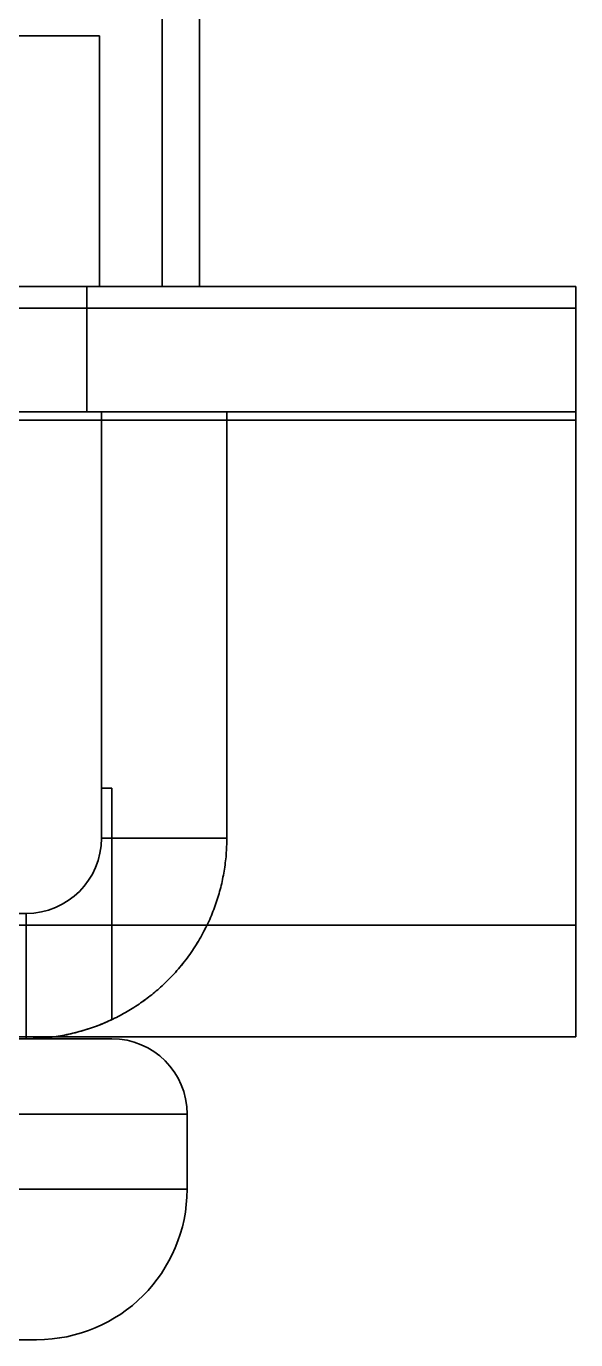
# Model space of a CAD drawing. Header units: millimetres. Extents: x -176 to 3932, y -325 to 2058.
# Drawn here: x 142.3 to 164.2, y 1366.3 to 1418.7 of the extents above; entities that cross this region are included whole.
import ezdxf

# ---------------------------------------------------------------- set-up
doc = ezdxf.new("R2010")
doc.units = ezdxf.units.MM

# ---------------------------------------------------------------- blocks, each defined once
blk = doc.blocks.new('Drawing View2')
at = {"color": 7, "linetype": 'Continuous', "lineweight": 35}
for p, q in [((10.5, 490), (10.5, -10)), ((10.5, -10), (10.5, 490)), ((12, 490), (12, -10)), ((12, -10), (12, 490)), ((0, 0), (8, 0)), ((8, 0), (0, 0)), ((8, -10), (8, 0)), ((8, -10), (8, 0)), ((27, -10), (-53, -10)), ((27, -10), (-53, -10)), ((10.5, -10), (-36.5, -10)), ((-36.5, -10), (10.5, -10)), ((0, -10), (8, -10)), ((8, -10), (0, -10)), ((0.5, -10), (7.497, -10)), ((0.5, -10), (7.497, -10)), ((7.5, -15), (7.5, -10)), ((7.5, -15), (7.5, -10)), ((10.5, -10), (12, -10)), ((12, -10), (10.5, -10)), ((27, -10), (27, -15)), ((27, -10), (27, -10.872)), ((27, -10.872), (27, -10)), ((27, -15), (27, -10)), ((27, -10.872), (-53, -10.872)), ((27, -10.872), (-53, -10.872)), ((27, -10.872), (27, -15.327)), ((27, -10.872), (27, -35.47)), ((27, -35.47), (27, -10.872)), ((27, -15.327), (27, -10.872)), ((27, -15), (-53, -15)), ((27, -15), (-53, -15)), ((7.5, -15), (0.503, -15)), ((7.5, -15), (0.503, -15)), ((8.086, -15), (13.086, -15)), ((8.086, -15), (8.086, -32)), ((8.086, -15), (8.086, -32)), ((13.086, -15), (8.086, -15)), ((13.086, -15), (13.086, -32)), ((13.086, -15), (13.086, -32)), ((27, -15.327), (27, -15)), ((27, -15), (27, -15.327)), ((27, -15.327), (-53, -15.327)), ((27, -15.327), (-53, -15.327)), ((27, -39.925), (27, -15.327)), ((27, -15.327), (27, -39.925)), ((8.086, -32), (8.086, -30)), ((8.086, -30), (8.086, -32)), ((8.086, -30), (8.5, -30)), ((8.5, -30), (8.086, -30)), ((8.5, -30), (8.5, -39.235)), ((8.5, -30), (8.5, -39.235)), ((8.086, -32), (13.086, -32)), ((13.086, -32), (8.086, -32)), ((-31.086, -35), (5.086, -35)), ((5.086, -35), (-31.086, -35)), ((5.086, -35), (-31.086, -35)), ((5.086, -35), (5.086, -40)), ((27, -35.47), (-53, -35.47)), ((27, -35.47), (-53, -35.47)), ((27, -35.47), (27, -39.925)), ((27, -39.925), (27, -35.47)), ((27, -39.925), (-53, -39.925)), ((27, -39.925), (-53, -39.925)), ((5.086, -40), (-31.086, -40)), ((5.086, -40), (-31.086, -40)), ((-31.086, -40), (5.086, -40)), ((-28.016, -40), (8.5, -40)), ((-28.016, -40), (8.5, -40)), ((-30.221, -43), (11.5, -43)), ((-30.221, -43), (11.5, -43)), ((11.5, -46), (11.5, -43)), ((11.5, -46), (11.5, -43)), ((-30.221, -46), (11.5, -46)), ((-30.221, -46), (11.5, -46)), ((-26.003, -52), (5.5, -52)), ((-26.003, -52), (5.5, -52))]:
    blk.add_line(p, q, dxfattribs=at)
for centre, radius, start, end in [((5.086, -32), 3, 270, 0), ((5.086, -32), 3, 270, 0), ((5.086, -32), 3, 270, 0), ((5.086, -32), 3, 270, 0), ((5.086, -32), 8, 270, 295.2607), ((5.086, -32), 8, 270, 295.2607), ((8.5, -43), 3, 0, 89.9957), ((8.5, -43), 3, 360, 89.9957), ((5.5, -46), 6, 270.0014, 0), ((5.5, -46), 6, 270.0014, 0)]:
    blk.add_arc(centre, radius, start, end, dxfattribs=at)
for points, knots in [([(13.086, -32), (13.081, -32.22), (13.07, -32.659), (12.985, -33.317), (12.849, -33.969), (12.658, -34.611), (12.408, -35.248), (12.097, -35.875), (11.721, -36.489), (11.284, -37.076), (10.818, -37.595), (10.335, -38.048), (9.847, -38.439), (9.321, -38.797), (8.758, -39.118), (8.158, -39.396), (7.526, -39.627), (6.869, -39.808), (6.237, -39.925), (5.641, -39.989), (5.271, -39.996), (5.086, -40)], [0, 0, 0, 0, 0.057895, 0.1159956, 0.174153, 0.2322288, 0.2901029, 0.3500996, 0.410295, 0.4704537, 0.5304002, 0.5790157, 0.6277912, 0.6765364, 0.7251105, 0.7740907, 0.8233098, 0.8724964, 0.9214322, 0.9607165, 1, 1, 1, 1]), ([(13.086, -32), (13.081, -32.219), (13.07, -32.659), (12.985, -33.316), (12.849, -33.968), (12.658, -34.611), (12.409, -35.247), (12.097, -35.874), (11.721, -36.488), (11.284, -37.075), (10.818, -37.594), (10.335, -38.047), (9.847, -38.438), (9.321, -38.797), (8.759, -39.118), (8.159, -39.396), (7.526, -39.627), (6.869, -39.808), (6.237, -39.924), (5.641, -39.989), (5.271, -39.996), (5.086, -40)], [0, 0, 0, 0, 0.057883, 0.115972, 0.174118, 0.232182, 0.290044, 0.350044, 0.410242, 0.470404, 0.530353, 0.578971, 0.627748, 0.676495, 0.725072, 0.774054, 0.823275, 0.872464, 0.921402, 0.960701, 1, 1, 1, 1])]:
    blk.add_open_spline(points, degree=3, knots=knots, dxfattribs=at)

msp = doc.modelspace()

# ---------------------------------------------------------------- block references
at = {"linetype": 'Continuous', "lineweight": 0}
msp.add_blockref('Drawing View2', (137.216, 1418.307), dxfattribs=at)

doc.saveas('drawing.dxf')
